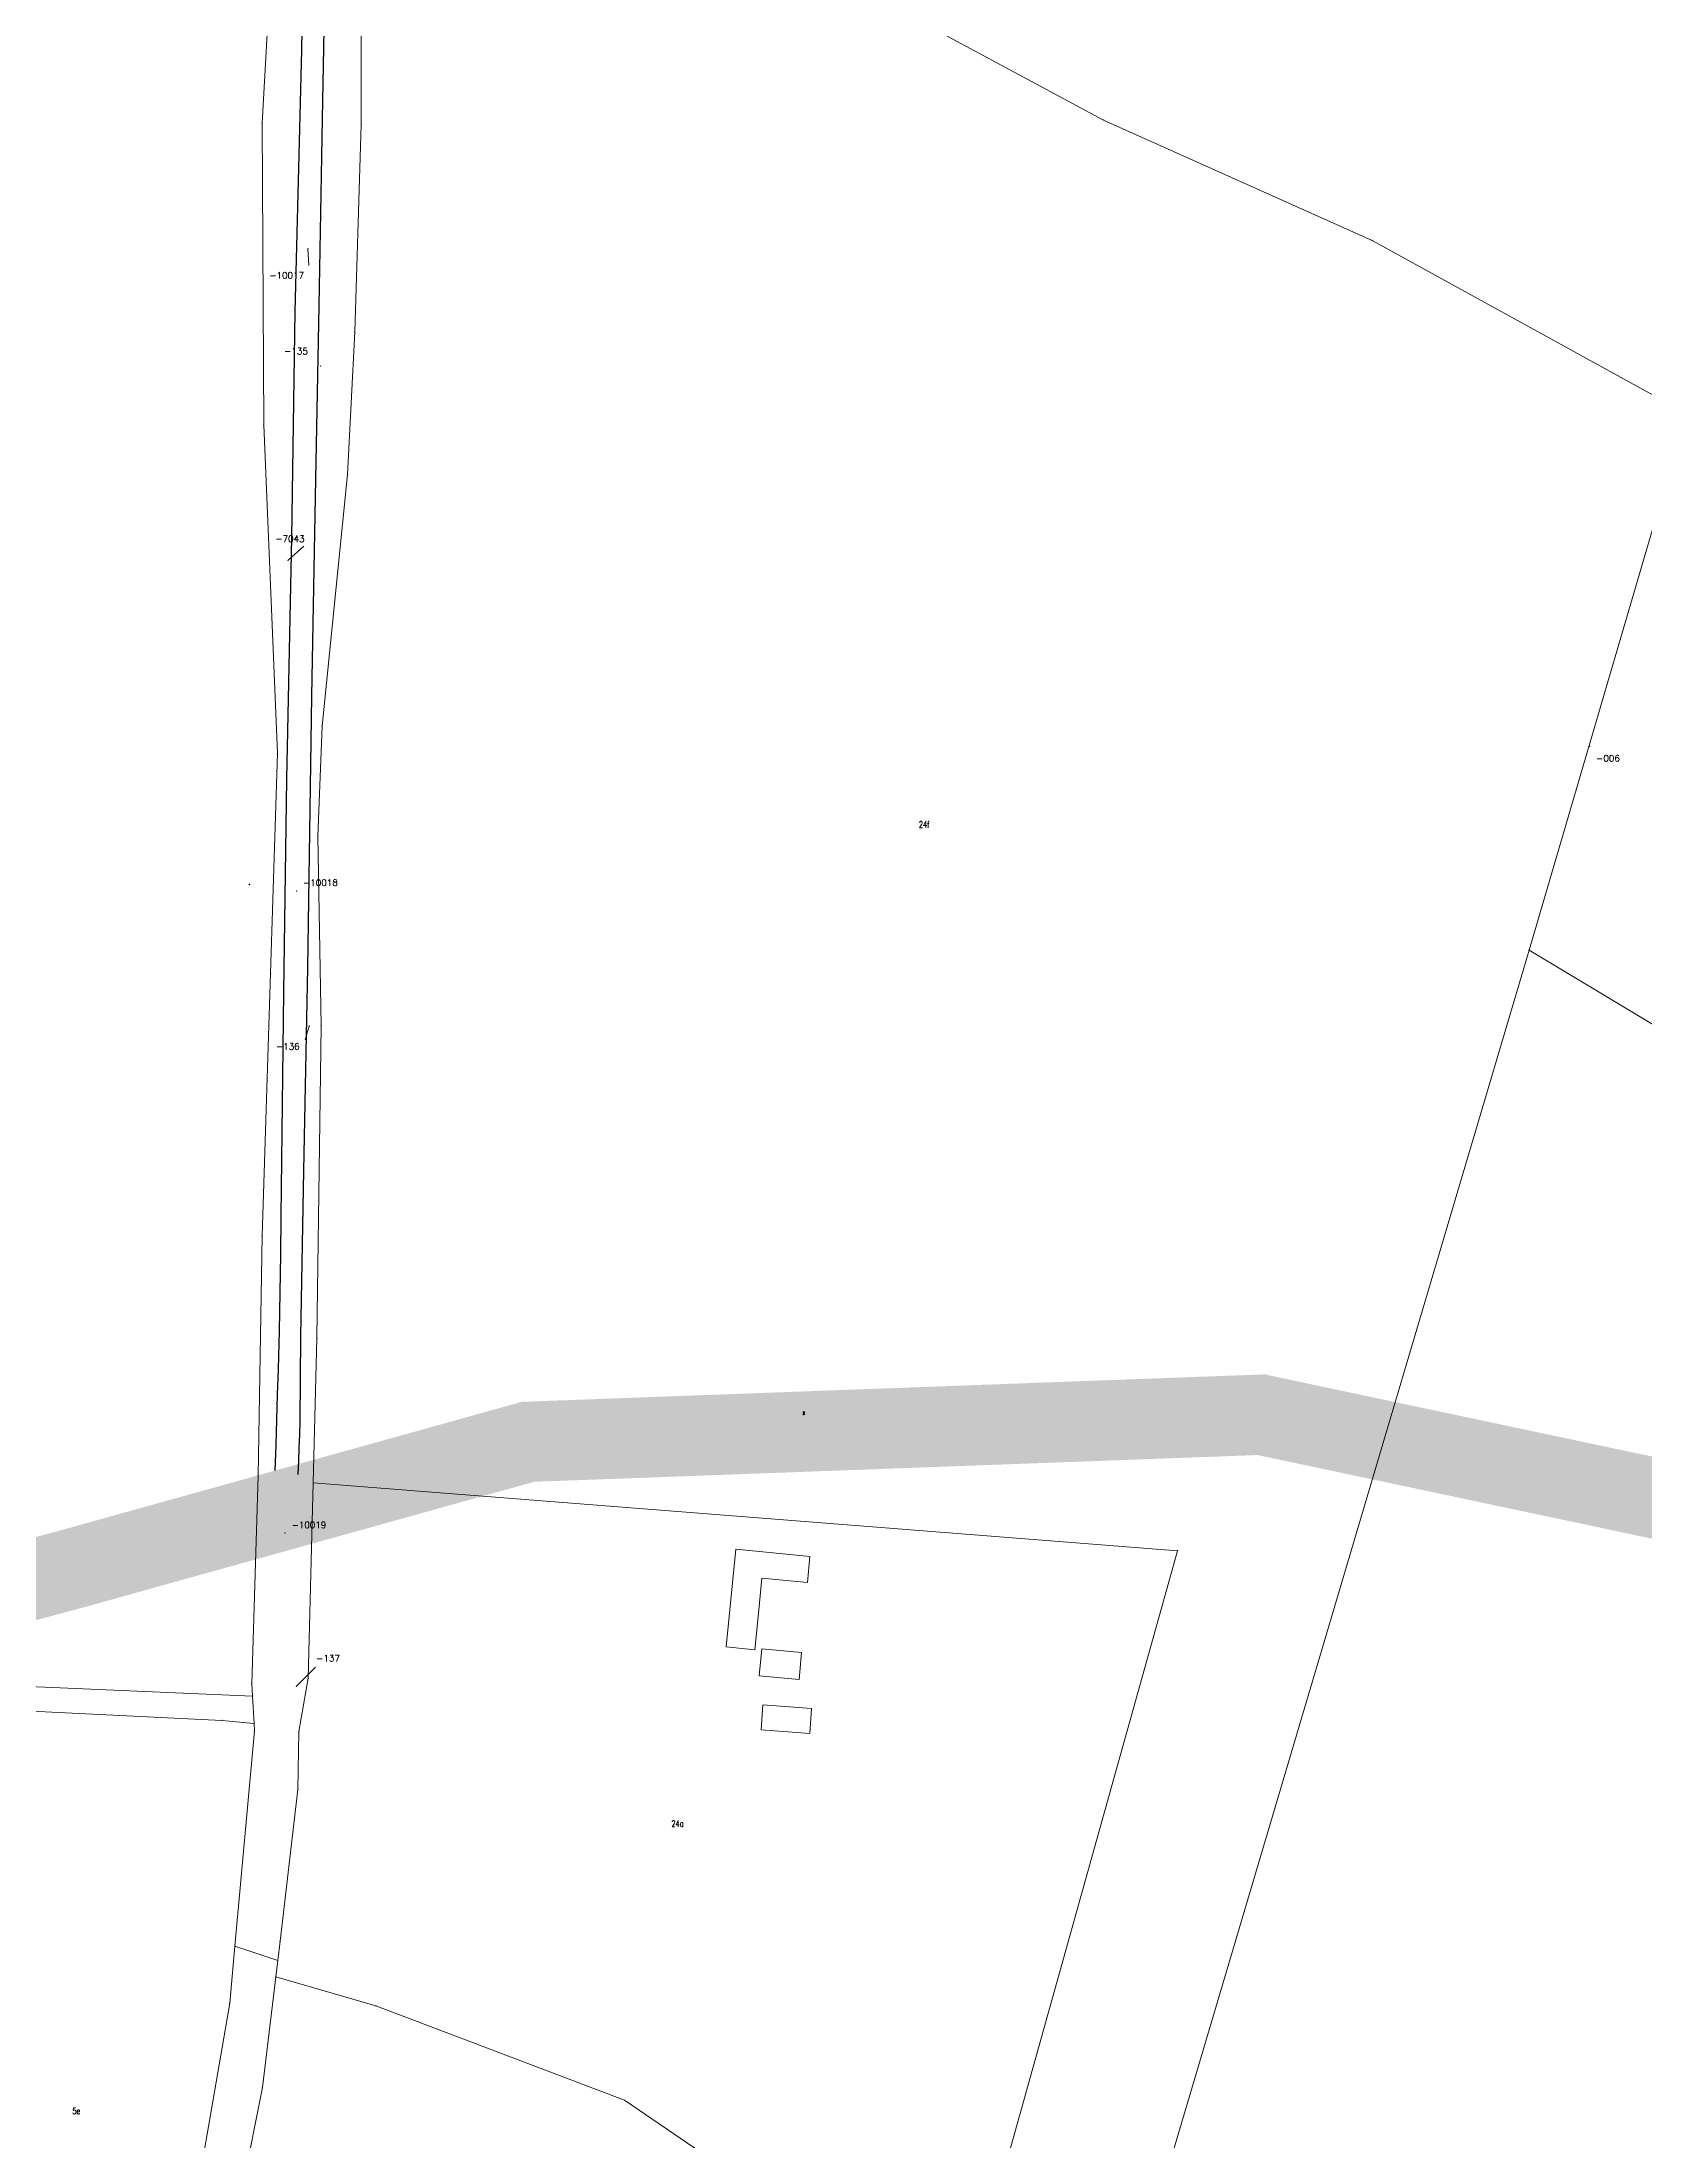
# Model space of a CAD drawing. Header units: millimetres. Extents: x 672113 to 680957, y 6130092 to 6137781.
# Drawn here: x 675109 to 675608, y 6132027 to 6132680 of the extents above; entities that cross this region are included whole.
import ezdxf

# ---------------------------------------------------------------- set-up
doc = ezdxf.new("R2010")
doc.units = ezdxf.units.MM
doc.header["$LTSCALE"] = 0.5
for name, color, linetype, lineweight in [('ADMN_GR', 1, 'Continuous', 5), ('bygning', 1, 'Continuous', 5), ('skel', 142, 'Continuous', 5), ('SKELKREDS', 1, 'Continuous', 5), ('SKELPKT', 1, 'Continuous', 5), ('SL-Tekst', 1, 'Continuous', 0)]:
    doc.layers.add(name, color=color, linetype=linetype, lineweight=lineweight)
for name, color, linetype, lineweight, plot in [('FIKS_PILE', 9, 'Continuous', 5, False), ('FIKS_TEKST', 6, 'Continuous', 5, False), ('FIKSPUNKT', 1, 'Continuous', 5, False)]:
    doc.layers.add(name, color=color, linetype=linetype, lineweight=lineweight, plot=plot)
for name, color, linetype in [('Forsyningsområde', 100, 'Continuous'), ('MATRNR', 12, 'Continuous'), ('Vej', 7, 'Continuous'), ('Vejnavn', 9, 'Continuous')]:
    doc.layers.add(name, color=color, linetype=linetype)
doc.styles.get("Standard").update_dxf_attribs({"font": 'romans.shx', "width": 0.75})

# ---------------------------------------------------------------- blocks, each defined once
blk = doc.blocks.new('270554_270554.DWG_FMEBLOCK41')
at = {"layer": 'FIKS_PILE', "color": 6}
blk.add_line((0.14, -2.6), (-0.14, 2.6), dxfattribs=at)
blk = doc.blocks.new('270554_270554.DWG_FMEBLOCK43')
at = {"layer": 'FIKS_PILE', "color": 6}
blk.add_line((2.45, 2.16), (-2.45, -2.16), dxfattribs=at)
blk = doc.blocks.new('270554_270554.DWG_FMEBLOCK44')
at = {"layer": 'FIKS_PILE', "color": 6}
blk.add_line((2.93, 2.93), (-2.93, -2.93), dxfattribs=at)
blk = doc.blocks.new('270554_270554.DWG_FMEBLOCK45')
at = {"layer": 'FIKS_PILE', "color": 6}
blk.add_line((-0.61, -2.12), (0.61, 2.12), dxfattribs=at)

msp = doc.modelspace()

# ---------------------------------------------------------------- linework, layer by layer
at = {"layer": 'ADMN_GR', "color": 220}
for p, q in [((675165.26, 6132158.1), (675099.69, 6132161.26)), ((675165.26, 6132158.1), (675099.69, 6132161.26)), ((675175.28, 6132157.12), (675165.26, 6132158.1)), ((675175.28, 6132157.12), (675165.26, 6132158.1)), ((675175.41, 6132154.81), (675169.34, 6132087.87)), ((675175.41, 6132154.81), (675169.34, 6132087.87)), ((675175.28, 6132157.12), (675175.41, 6132154.81)), ((675175.28, 6132157.12), (675175.41, 6132154.81)), ((675169.34, 6132087.87), (675182.64, 6132083.41)), ((675169.34, 6132087.87), (675182.64, 6132083.41)), ((675182.02, 6132078.26), (675182.64, 6132083.41)), ((675182.02, 6132078.26), (675182.64, 6132083.41)), ((675213.2, 6132069.25), (675182.02, 6132078.26)), ((675213.2, 6132069.25), (675182.02, 6132078.26)), ((675290.54, 6132039.93), (675213.2, 6132069.25)), ((675290.54, 6132039.93), (675213.2, 6132069.25)), ((675376.42, 6131981.32), (675290.54, 6132039.93)), ((675376.42, 6131981.32), (675290.54, 6132039.93))]:
    msp.add_line(p, q, dxfattribs=at)
at = {"layer": 'bygning'}
for points in [[(675347.37, 6132200.96, 41.75), (675348.16, 6132209.12, 41.77), (675325.1, 6132211.37, 41.75), (675322.14, 6132180.97, 41.77), (675331.07, 6132180.1, 41.78), (675332.17, 6132191.38, 41.77), (675333.24, 6132202.34, 41.76)], [(675347.37, 6132200.96, 41.75), (675348.16, 6132209.12, 41.77), (675325.1, 6132211.37, 41.75), (675322.14, 6132180.97, 41.77), (675331.07, 6132180.1, 41.78), (675332.17, 6132191.38, 41.77), (675333.24, 6132202.34, 41.76)], [(675333.17, 6132180.41, 43), (675332.4, 6132171.98, 43.03), (675344.77, 6132170.84, 43.04), (675345.55, 6132179.27, 43.03)], [(675333.17, 6132180.41, 43), (675332.4, 6132171.98, 43.03), (675344.77, 6132170.84, 43.04), (675345.55, 6132179.27, 43.03)], [(675332.95, 6132155.18, 41.88), (675348.09, 6132154.03, 41.89), (675348.68, 6132161.77, 41.88), (675333.53, 6132162.92, 41.87)], [(675332.95, 6132155.18, 41.88), (675348.09, 6132154.03, 41.89), (675348.68, 6132161.77, 41.88), (675333.53, 6132162.92, 41.87)]]:
    msp.add_polyline3d(points, close=True, dxfattribs=at)
at = {"layer": 'FIKSPUNKT', "color": 6}
for p in [(675192.04, 6132615.97), (675196.02, 6132579.53), (675185.84, 6132519.03), (675590.69, 6132461.18), (675188.49, 6132416.14), (675192.46, 6132374.17), (675184.94, 6132216.35), (675188.43, 6132168.72)]:
    msp.add_point(p, dxfattribs=at)
at = {"layer": 'Forsyningsområde', "const_width": 25}
msp.add_lwpolyline([(673980.48, 6132210.48), (674229, 6132096.81), (674510.8, 6132101.52), (674742.82, 6132127.77), (674981.4, 6132168.23), (675119.29, 6132205.41), (675260.47, 6132244.77), (675488.48, 6132253.2), (676428.07, 6132053.98), (677046.67, 6131893.76), (677073.13, 6131888.6), (677368.44, 6131812.78), (677638.49, 6131738.04)], dxfattribs=at)
at = {"layer": 'skel', "color": 40}
for p, q in [((675439.49, 6132656.02), (675317.71, 6132721.49)), ((675180.09, 6132696.05), (675177.79, 6132655.06)), ((675208.59, 6132654.66), (675208.57, 6132694.42)), ((675177.79, 6132655.06), (675178.3, 6132561.19)), ((675206.59, 6132590.11), (675208.59, 6132654.66)), ((675523.07, 6132618.56), (675439.49, 6132656.02)), ((675620.85, 6132564.68), (675523.07, 6132618.56)), ((675204.38, 6132545.74), (675206.59, 6132590.11)), ((675571.86, 6132397.78), (675620.85, 6132564.68)), ((675178.3, 6132561.19), (675182.53, 6132459)), ((675196.43, 6132467.46), (675204.38, 6132545.74)), ((675195.13, 6132433.25), (675196.43, 6132467.46)), ((675182.53, 6132459), (675180.39, 6132390.56)), ((675196.11, 6132374.24), (675195.13, 6132433.25)), ((675571.86, 6132397.78), (675436.39, 6131940.37)), ((676094.85, 6132083.53), (675571.86, 6132397.78)), ((675180.39, 6132390.56), (675177.78, 6132308.84)), ((675194.85, 6132277), (675196.11, 6132374.24)), ((675177.78, 6132308.84), (675176.52, 6132234.25)), ((675193.69, 6132231.98), (675194.85, 6132277)), ((675176.52, 6132234.25), (675174.57, 6132169.48)), ((675192.13, 6132171.19), (675193.69, 6132231.98)), ((675462.51, 6132210.89), (675193.69, 6132231.98)), ((675401.09, 6131991.22), (675462.51, 6132210.89)), ((674999.66, 6132173.24), (675174.79, 6132165.64)), ((675189.24, 6132154.6), (675192.13, 6132171.19)), ((675174.57, 6132169.48), (675174.79, 6132165.64)), ((675174.79, 6132165.64), (675175.28, 6132157.12)), ((675188.9, 6132136.55), (675189.24, 6132154.6)), ((675183.36, 6132089.37), (675188.9, 6132136.55)), ((675169.34, 6132087.87), (675167.73, 6132070.1)), ((675182.64, 6132083.41), (675183.36, 6132089.37)), ((675177.88, 6132043.9), (675182.02, 6132078.26)), ((675167.73, 6132070.1), (675155.28, 6131998.32)), ((675168.28, 6131995.46), (675177.88, 6132043.9))]:
    msp.add_line(p, q, dxfattribs=at)
at = {"layer": 'SKELKREDS', "color": 250, "true_color": 0x333333}
for p in [(675177.79, 6132655.06), (675208.59, 6132654.66), (675206.59, 6132590.11), (675178.3, 6132561.19), (675204.38, 6132545.74), (675196.43, 6132467.46), (675182.53, 6132459), (675195.13, 6132433.25), (675571.86, 6132397.78), (675180.39, 6132390.56), (675196.11, 6132374.24), (675177.78, 6132308.84), (675194.85, 6132277), (675176.52, 6132234.25), (675192.13, 6132171.19), (675174.57, 6132169.48), (675175.41, 6132154.81), (675175.41, 6132154.81), (675189.24, 6132154.6), (675188.9, 6132136.55), (675183.36, 6132089.37), (675182.64, 6132083.41), (675182.64, 6132083.41), (675167.73, 6132070.1), (675177.88, 6132043.9)]:
    msp.add_point(p, dxfattribs=at)
at = {"layer": 'SKELPKT', "color": 253, "true_color": 0x999999}
for p in [(675439.49, 6132656.02), (675523.07, 6132618.56), (675193.69, 6132231.98), (675462.51, 6132210.89), (675174.79, 6132165.64), (675165.26, 6132158.1), (675165.26, 6132158.1), (675175.28, 6132157.12), (675175.28, 6132157.12), (675169.34, 6132087.87), (675169.34, 6132087.87), (675182.02, 6132078.26), (675182.02, 6132078.26), (675213.2, 6132069.25), (675213.2, 6132069.25), (675290.54, 6132039.93), (675290.54, 6132039.93)]:
    msp.add_point(p, dxfattribs=at)
at = {"layer": 'SL-Tekst', "color": 2, "linetype": 'Continuous', "ltscale": 0.1}
for p, q in [((675346.55, 6132254.15), (675345.93, 6132254.1)), ((675345.93, 6132254.1), (675346.63, 6132253.22)), ((675346.01, 6132253.17), (675346.55, 6132254.15)), ((675346.63, 6132253.22), (675346.01, 6132253.17))]:
    msp.add_line(p, q, dxfattribs=at)
at = {"layer": 'Vej', "linetype": 'Continuous'}
for points in [[(675183.74, 6132315.01), (675184.58, 6132384.72), (675185.45, 6132450.95), (675187.05, 6132526.17), (675188.08, 6132596.5), (675190.09, 6132677.81), (675191.3, 6132748.5), (675191.57, 6132779.1)], [(675198.67, 6132777.71), (675197.74, 6132722.28), (675196.51, 6132662.13), (675195.45, 6132598.23), (675194.26, 6132538.75), (675193.12, 6132476.75), (675191.89, 6132392.29), (675190.68, 6132329.06), (675189.72, 6132277.64)], [(675181.83, 6132235.8), (675182.1, 6132243.68), (675182.38, 6132251.56), (675182.61, 6132259.47), (675182.84, 6132267.38), (675183.14, 6132279.28), (675183.39, 6132291.19), (675183.59, 6132303.09), (675183.74, 6132315.01)], [(675189.72, 6132277.64), (675189.72, 6132277.54), (675189.51, 6132251.22), (675189.4, 6132247.09), (675189.24, 6132242.94), (675189.08, 6132238.81), (675188.92, 6132234.65)]]:
    msp.add_lwpolyline(points, dxfattribs=at)
at = {"layer": 'Vejnavn', "color": 1}
msp.add_point((675173.82, 6132418.14), dxfattribs=at)

# ---------------------------------------------------------------- block references
at = {"layer": 'FIKS_PILE', "color": 6}
for name, p in [('270554_270554.DWG_FMEBLOCK41', (675192.18, 6132613.32)), ('270554_270554.DWG_FMEBLOCK43', (675188.35, 6132521.23)), ('270554_270554.DWG_FMEBLOCK45', (675191.81, 6132372)), ('270554_270554.DWG_FMEBLOCK44', (675191.42, 6132171.69))]:
    msp.add_blockref(name, p, dxfattribs=at)

# ---------------------------------------------------------------- texts
at = {"layer": 'FIKS_TEKST'}
for s, p in [('-10017', (675180.02, 6132606.68)), ('-135', (675184.65, 6132583.1)), ('-7043', (675181.92, 6132524.72)), ('-006', (675592.73, 6132456.45)), ('-10018', (675190.52, 6132417.72)), ('-136', (675182.1, 6132366.77)), ('-10019', (675186.96, 6132217.92)), ('-137', (675194.61, 6132176.42))]:
    msp.add_text(s, height=2, dxfattribs=at).set_placement(p)
at = {"layer": 'MATRNR', "width": 0.75}
for s, p in [('24f', (675382.06, 6132435.85)), ('24a', (675305.1, 6132124.97)), ('5e', (675118.76, 6132035.58))]:
    msp.add_text(s, height=2, dxfattribs=at).set_placement(p)

doc.saveas('drawing.dxf')
